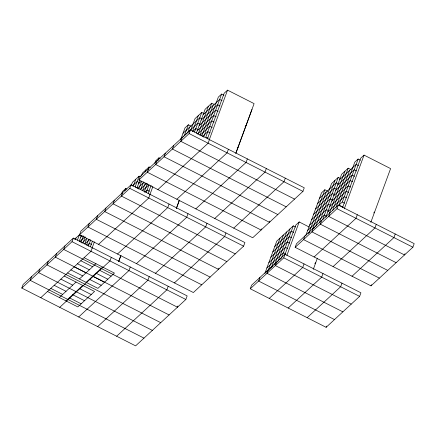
<?xml version="1.0" encoding="UTF-8"?>
<svg xmlns="http://www.w3.org/2000/svg" width="436" height="436" viewBox="0 0 436 436"><rect width="100%" height="100%" fill="white"/><g stroke="black" fill="none" stroke-linecap="round" stroke-linejoin="round"><path stroke-width="0.65" d="M21.8 288.06L23.119 284.474L73.357 238.1L187.158 295.902L185.84 299.483L135.601 345.862L21.8 288.06L72.038 241.68L73.357 238.1M31.49 276.746L30.171 280.326L143.973 338.129M39.867 269.017L38.548 272.598L152.349 330.401M48.238 261.289L46.919 264.87L160.72 322.673M56.609 253.556L55.296 257.136L169.092 314.939M64.986 245.828L63.667 249.408L177.468 307.211L177.904 306.018M75.368 239.729L76.022 237.936M77.395 240.22L79.374 234.846L81.151 235.751M79.559 234.737L80.878 231.156L131.116 184.777L244.918 242.58L243.599 246.16L193.361 292.54L79.559 234.737L129.797 188.357L131.116 184.777M79.21 241.304L81.407 235.336M80.976 242.432L83.396 235.865M89.249 223.428L87.93 227.009L201.732 284.812M82.965 242.961L85.162 236.993M86.508 245.212L88.704 239.244M97.62 215.695L96.307 219.281L210.108 277.083M88.274 246.34L90.693 239.773M90.345 246.836L92.443 241.135M105.997 207.967L104.678 211.547L218.48 269.35L218.921 268.156M92.061 248.171L94.394 241.844M92.323 247.73L91.004 251.31L40.766 297.69M114.368 200.238L113.049 203.819L226.851 261.622M121.486 194.004L122.363 191.611L125.71 188.521L126.898 189.126M122.745 192.51L121.426 196.091L235.227 253.894M124.832 190.908L125.71 188.521M131.312 185.322L132.413 182.341L139.111 176.155L140.294 176.754M133.127 186.412L135.76 179.245M139.111 176.155L135.155 186.897L136.937 187.802M138.904 179.954L140.223 176.373L190.461 129.993L304.263 187.796L302.949 191.377L252.706 237.756L138.904 179.954L189.148 133.574L190.461 129.993M111.289 257.365L109.976 260.946L59.732 307.326M136.969 187.987L139.825 180.226M141.362 176.046L142.458 173.065L149.074 166.955L150.257 167.56M138.735 189.11L141.591 181.354M145.106 171.8L145.766 170.007M140.724 189.644L143.58 181.883M148.196 169.342L149.074 166.955M148.6 168.639L147.281 172.225L261.082 230.023L261.518 228.829M145.352 183.006L142.496 190.766L149.107 184.662L146.256 192.423M118.619 261.66L120.946 255.333M144.267 191.895L147.341 183.534M154.807 163.238L155.685 160.851L158.993 157.799L160.175 158.399M118.843 261.153L120.821 255.785M156.971 160.911L155.652 164.492L269.453 222.295L269.895 221.101M157.892 160.786L158.993 157.799M148.115 193.48L151.156 185.224M149.826 194.838L152.867 186.575M150.082 194.412L148.763 197.993L98.525 244.373M165.342 153.183L164.029 156.764L277.825 214.567M173.719 145.45L172.4 149.036L286.201 206.838M130.26 267.001L128.942 270.582L78.698 316.961M180.613 139.814L185.006 127.873L188.352 124.783L191.317 126.287M182.09 137.721L180.771 141.302L294.573 199.105M184.401 135.525L188.352 124.783M187.753 132.435L189.725 127.061M190.663 130.538L195.05 118.597L201.754 112.412L204.124 113.616M198.402 115.507L192.472 131.623L195.824 128.533L198.195 129.737M194.505 132.113L201.754 112.412M169.048 204.048L167.735 207.629L117.491 254.008M196.314 133.198L205.1 109.322L211.716 103.218L214.087 104.422M198.086 134.326L208.408 106.27M211.716 103.218L199.852 135.454L209.776 126.293L212.147 127.497M149.226 276.631L147.908 280.212L97.669 326.591M201.841 135.983L213.046 105.539M176.384 208.326L179.419 200.064L176.384 208.435M203.612 137.106L218.327 97.114L221.635 94.062L224.006 95.266M221.635 94.062L205.819 137.04L208.19 138.245M207.449 138.741L224.191 93.233L227.538 90.138L254.095 103.626L235.723 153.559M209.4 139.438L227.538 90.138M209.433 139.629L208.114 143.21L157.876 189.584M188.014 213.678L186.701 217.259L136.457 263.638M168.192 286.267L166.874 289.847L116.635 336.227M228.399 149.259L227.08 152.84L176.842 199.219M206.986 223.314L205.667 226.894L155.429 273.274M236.17 152.453L251.981 109.474M247.365 158.895L246.046 162.475L195.808 208.855M225.952 232.949L224.633 236.53L174.395 282.91M266.331 168.525L265.012 172.111L214.774 218.485M285.297 178.161L283.978 181.741L233.74 228.121M250.253 288.774L251.572 285.193L285.062 254.275L360.932 292.807L359.613 296.387L326.123 327.311L250.253 288.774L283.749 257.856L295.842 225.036L299.194 221.946L309.451 227.156M259.943 277.46L258.624 281.046L334.494 319.577M268.32 269.731L267.001 273.312L342.865 311.849M280.065 238.072L268.2 270.309L272.925 265.949M271.508 267.257L283.367 235.02M274.816 264.205L286.675 231.968M276.691 262.003L275.372 265.584L351.242 304.121M289.984 228.916L278.124 261.148L273.868 265.077M295.663 227.069L293.292 225.864L281.427 258.096L279.541 259.84M286.866 255.442L299.194 221.946M295.15 247.332L296.464 243.746L338.331 205.1L414.2 243.631L412.881 247.217L371.014 285.863L295.15 247.332L337.017 208.68L338.331 205.1M304.84 236.018L303.521 239.598L379.391 278.135M305.696 235.827L321.506 192.848L324.858 189.758L327.818 191.262M309.042 232.737L324.858 189.758M312.612 229.047L326.232 192.036M313.212 228.29L311.893 231.87L387.762 270.407M315.74 226.551L331.556 183.572L338.254 177.387L340.031 178.291M304.034 263.905L302.715 267.486L269.219 298.409M319.31 222.861L334.903 180.482M321.588 220.556L320.269 224.142L396.133 262.674M322.662 219.771L338.254 177.387M325.79 217.275L341.601 174.296L348.217 168.192L351.182 169.697M329.316 213.629L344.909 171.244M329.959 212.828L328.64 216.409L404.51 254.946L404.946 253.752M332.624 210.577L348.217 168.192M335.927 207.52L349.547 170.509M313.315 269.334L317.375 258.183M343.165 207.176L339.017 205.067L354.828 162.088L358.136 159.031L360.507 160.235M339.017 205.067L342.325 202.015L358.136 159.031M342.554 207.509L360.692 158.208L364.044 155.112L390.596 168.601L370.829 222.327M344.277 208.839L364.044 155.112M323 273.541L321.681 277.122L288.185 308.039M357.302 214.735L355.983 218.316L314.116 256.962M341.966 283.177L340.647 286.757L307.151 317.675M326.123 327.311L326.559 326.117M376.268 224.366L374.949 227.946L333.082 266.598M371.014 285.863L371.456 284.67M395.234 234.001L393.915 237.582L352.048 276.228M183.027 133.247L199.775 117.785L201.552 118.69M203.121 114.695L219.657 99.43L222.028 100.634M181.049 138.621L197.797 123.159L200.168 124.364M201.149 120.069L217.684 104.804L220.055 106.008M74.589 239.26L79.374 234.846M132.348 185.943L137.133 181.529L139.504 182.733M199.17 125.437L215.706 110.177L218.076 111.382M80.747 237.124L82.164 235.816M138.506 183.807L141.34 181.191M197.192 130.811L213.727 115.551L216.098 116.755M79.717 241.626L84.911 236.83M137.471 188.308L144.087 182.204M197.579 134.005L211.749 120.919L214.12 122.124M81.99 243.075L86.715 238.715L84.737 244.084L89.462 239.724M140.223 189.322L146.834 183.213M202.604 136.463L207.798 131.667L210.168 132.871M87.483 245.097L89.375 243.353L91.745 244.558M144.768 192.216L147.134 190.036L149.504 191.24M59.329 297.516L76.071 282.054M79.423 278.964L95.958 263.704M245.108 126.462L246.051 125.59M65.967 300.889L82.715 285.427M86.061 282.337L102.596 267.072M237.2 147.951L238.143 147.079M319.528 198.222L336.276 182.76L338.058 183.665M339.628 179.67L356.163 164.405L358.534 165.609M293.292 225.864L276.756 241.124L264.897 273.361L267.257 271.181M317.555 203.596L334.303 188.134L336.08 189.039M337.649 185.044L354.185 169.778L356.555 170.983M274.778 246.498L291.313 231.233L293.684 232.437M315.577 208.964L332.325 193.508L334.695 194.712M335.671 190.412L352.206 175.152L354.577 176.357M272.8 251.872L289.335 236.606L291.706 237.811M313.598 214.338L330.346 198.876L332.717 200.08M333.698 195.786L350.228 180.526L352.599 181.73M270.827 257.245L287.357 241.98L289.727 243.184M311.626 219.711L328.368 204.25L330.15 205.154M331.72 201.16L348.255 185.894L350.626 187.099M268.849 262.614L285.384 247.354L287.755 248.558M309.647 225.085L326.395 209.623L328.766 210.828M329.741 206.533L346.277 191.268L348.647 192.472M266.87 267.987L283.405 252.727L285.776 253.932M307.669 230.453L324.417 214.997L326.193 215.902M327.768 211.907L344.298 196.641L346.669 197.846M308.089 233.62L310.001 231.854M313.827 228.317L314.787 227.434M314.787 263.638L315.729 262.766M373.701 212.926L374.649 212.054M342.325 202.015L344.696 203.22M189.148 133.574L302.949 191.377M337.017 208.68L412.881 247.217M283.749 257.856L359.613 296.387M129.797 188.357L243.599 246.16M72.038 241.68L185.84 299.483M84.104 257.681L114.45 273.094L97.915 288.36L67.569 272.941M80.796 260.733L92.65 266.756M99.288 270.124L111.142 276.146M77.488 263.785L89.342 269.808M95.98 273.176L107.834 279.198M74.18 266.837L86.039 272.86M92.677 276.233L104.531 282.25M70.877 269.889L82.731 275.912M89.369 279.285L101.223 285.308M64.217 276.037L94.568 291.45L77.821 306.911L47.475 291.493M60.871 279.127L72.725 285.149M79.363 288.518L91.217 294.54M54.173 285.313L66.027 291.33M72.665 294.703L84.519 300.726M50.821 288.403L62.675 294.425M69.313 297.793L81.167 303.816"/></g></svg>
